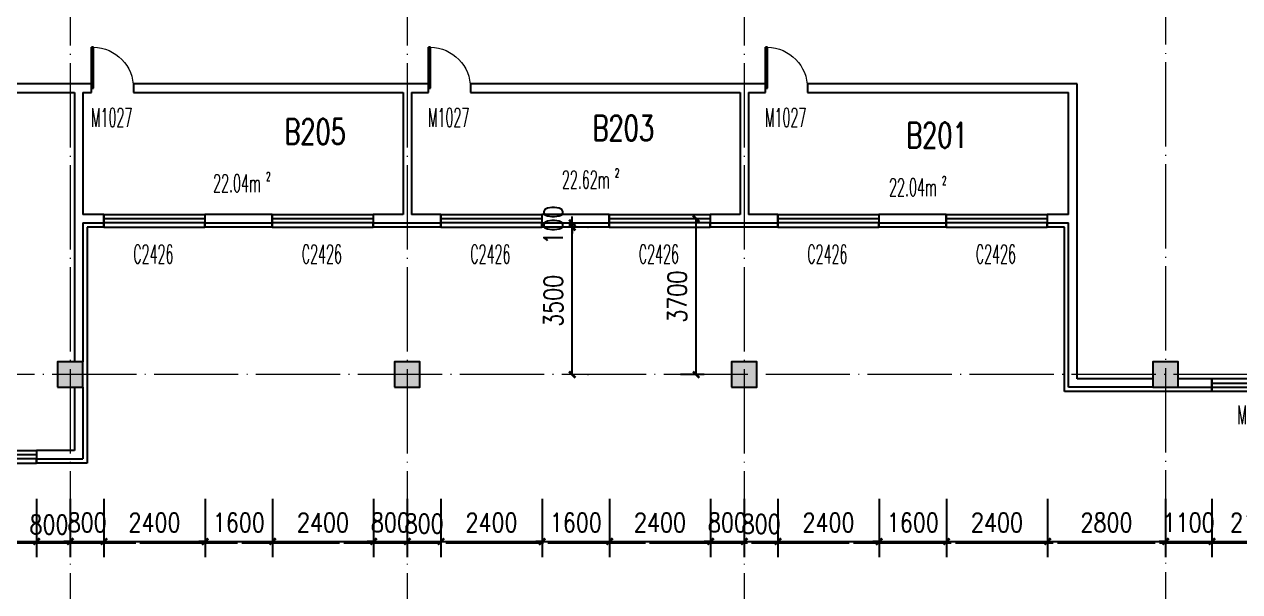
# Model space of a CAD drawing. Extents: x 1417642 to 3570900, y 124798 to 1191112.
# Drawn here: x 1547887 to 1576740, y 558619 to 572086 of the extents above; entities that cross this region are included whole.
import ezdxf

# ---------------------------------------------------------------- set-up
doc = ezdxf.new("R2010")
doc.units = 0
doc.header["$LTSCALE"] = 1000
doc.header["$MEASUREMENT"] = 0
doc.linetypes.add('DOTE', pattern=[2.42, 2, -0.2, 0.02, -0.2])
doc.layers.get('0').update_dxf_attribs({"linetype": 'CONTINUOUS'})
doc.layers.get('Defpoints').update_dxf_attribs({"linetype": 'CONTINUOUS'})
for name, color, linetype in [('COLUMN', 9, 'CONTINUOUS'), ('DOTE', 1, 'DOTE'), ('PUB_DIM', 3, 'CONTINUOUS'), ('PUB_HATCH', 8, 'CONTINUOUS'), ('PUB_TEXT', 40, 'CONTINUOUS'), ('SPACE', 7, 'CONTINUOUS'), ('SURFACE', 6, 'CONTINUOUS'), ('WALL', 4, 'CONTINUOUS'), ('WINDOW', 2, 'CONTINUOUS'), ('WINDOW_TEXT', 7, 'CONTINUOUS')]:
    doc.layers.add(name, color=color, linetype=linetype)
doc.styles.add('_TCH_SPACE', font='ROMANS', dxfattribs={"width": 0.7, "height": 5, "bigfont": 'Z'})
doc.styles.add('_TCH_WINDOW', font='ROMANS.shx', dxfattribs={"width": 0.7, "height": 400, "bigfont": 'Z.shx'})
doc.styles.add('DIM_FONT', font='SIMPLEX.shx', dxfattribs={"width": 0.8})
doc.styles.add('Z', font='ROMANS', dxfattribs={"width": 0.7, "bigfont": 'Z'})
doc.dimstyles.new('DIMN150', dxfattribs={"dimscale": 1.5, "dimtxt": 300, "dimasz": 100, "dimexe": 250, "dimexo": 300, "dimgap": 150, "dimtad": 1, "dimdec": 0, "dimzin": 0, "dimdsep": 46, "dimtxsty": 'DIM_FONT', "dimblk": 'ARCHTICK', "dimcen": 0.09, "dimdle": 1.5, "dimclrt": 7, "dimazin": 2, "dimtfac": 1, "dimtdec": 0, "dimtix": 1, "dimtmove": 2, "dimatfit": 3, "dimldrblk": 'ARCHTICK', "dimfxl": 1, "dimtolj": 1, "dimtzin": 0, "dimarcsym": 0})

# ---------------------------------------------------------------- blocks, each defined once
blk = doc.blocks.new('_ArchTick')
at = {"color": 0, "linetype": 'ByBlock', "const_width": 0.4}
blk.add_lwpolyline([(-0.5, -0.5), (0.5, 0.5)], dxfattribs=at)
blk = doc.blocks.new('*D2457')
at = {"layer": 'Defpoints', "color": 0}
for p in [(1560818, 567371), (1560818, 567271), (1560895, 567371)]:
    blk.add_point(p, dxfattribs=at)
at = {"layer": 'PUB_DIM', "color": 0, "lineweight": -2}
for p, q in [((1560895, 567371), (1560895, 567521)), ((1560895, 567271), (1560895, 567371)), ((1560895, 567271), (1560895, 567121)), ((1561268, 567371), (1561270, 567371)), ((1561268, 567271), (1561270, 567271))]:
    blk.add_line(p, q, dxfattribs=at)
at = {"layer": 'PUB_DIM', "color": 0, "lineweight": -2, "xscale": 150, "yscale": 150, "zscale": 150}
for p, rotation in [((1560895, 567371), 270), ((1560895, 567271), 90)]:
    blk.add_blockref('_ArchTick', p, dxfattribs=dict(at, rotation=rotation))
at = {"layer": 'PUB_DIM', "color": 7, "insert": (1560445, 567321), "char_height": 450, "attachment_point": 5, "rotation": 90, "style": 'DIM_FONT'}
blk.add_mtext('\\A1;100', dxfattribs=at)
blk = doc.blocks.new('*D2458')
at = {"layer": 'Defpoints', "color": 0}
for p in [(1560818, 567271), (1560895, 567271), (1560818, 563771)]:
    blk.add_point(p, dxfattribs=at)
at = {"layer": 'PUB_DIM', "color": 0, "lineweight": -2}
for p, q in [((1560895, 563769), (1560895, 567273)), ((1561268, 567271), (1561270, 567271)), ((1561268, 563771), (1561270, 563771))]:
    blk.add_line(p, q, dxfattribs=at)
at = {"layer": 'PUB_DIM', "color": 0, "lineweight": -2, "xscale": 150, "yscale": 150, "zscale": 150}
for p, rotation in [((1560895, 567271), 90), ((1560895, 563771), 270)]:
    blk.add_blockref('_ArchTick', p, dxfattribs=dict(at, rotation=rotation))
at = {"layer": 'PUB_DIM', "color": 7, "insert": (1560445, 565521), "char_height": 450, "attachment_point": 5, "rotation": 90, "style": 'DIM_FONT'}
blk.add_mtext('\\A1;3500', dxfattribs=at)
blk = doc.blocks.new('*D2459')
at = {"layer": 'Defpoints', "color": 0}
for p in [(1563836, 567471), (1564473, 567471), (1564473, 563771)]:
    blk.add_point(p, dxfattribs=at)
at = {"layer": 'PUB_DIM', "color": 0, "lineweight": -2}
for p, q in [((1564023, 567471), (1563461, 567471)), ((1563836, 563769), (1563836, 567473)), ((1564023, 563771), (1563461, 563771))]:
    blk.add_line(p, q, dxfattribs=at)
at = {"layer": 'PUB_DIM', "color": 0, "lineweight": -2, "xscale": 150, "yscale": 150, "zscale": 150}
for p, rotation in [((1563836, 567471), 90), ((1563836, 563771), 270)]:
    blk.add_blockref('_ArchTick', p, dxfattribs=dict(at, rotation=rotation))
at = {"layer": 'PUB_DIM', "color": 7, "insert": (1563386, 565621), "char_height": 450, "attachment_point": 5, "rotation": 90, "style": 'DIM_FONT'}
blk.add_mtext('\\A1;3700', dxfattribs=at)
blk = doc.blocks.new('*D3208')
at = {"layer": 'Defpoints', "color": 0}
for p in [(1545779, 561071), (1548179, 561071), (1548179, 559811)]:
    blk.add_point(p, dxfattribs=at)
at = {"layer": 'PUB_DIM', "color": 0, "lineweight": -2}
for p, q in [((1545779, 560621), (1545779, 559436)), ((1548179, 560621), (1548179, 559436)), ((1545776, 559811), (1548181, 559811))]:
    blk.add_line(p, q, dxfattribs=at)
at = {"layer": 'PUB_DIM', "color": 0, "lineweight": -2, "xscale": 150, "yscale": 150, "zscale": 150, "rotation": 180}
blk.add_blockref('_ArchTick', (1545779, 559811), dxfattribs=at)
at = {"layer": 'PUB_DIM', "color": 0, "lineweight": -2, "xscale": 150, "yscale": 150, "zscale": 150}
blk.add_blockref('_ArchTick', (1548179, 559811), dxfattribs=at)
at = {"layer": 'PUB_DIM', "color": 7, "insert": (1546979, 560261), "char_height": 450, "attachment_point": 5, "style": 'DIM_FONT'}
blk.add_mtext('\\A1;2400', dxfattribs=at)
blk = doc.blocks.new('*D3209')
at = {"layer": 'Defpoints', "color": 0}
for p in [(1548179, 561273), (1548979, 561273), (1548979, 559811)]:
    blk.add_point(p, dxfattribs=at)
at = {"layer": 'PUB_DIM', "color": 0, "lineweight": -2}
for p, q in [((1548179, 560823), (1548179, 559436)), ((1548979, 560823), (1548979, 559436)), ((1548176, 559811), (1548981, 559811))]:
    blk.add_line(p, q, dxfattribs=at)
at = {"layer": 'PUB_DIM', "color": 0, "lineweight": -2, "xscale": 150, "yscale": 150, "zscale": 150, "rotation": 180}
blk.add_blockref('_ArchTick', (1548179, 559811), dxfattribs=at)
at = {"layer": 'PUB_DIM', "color": 0, "lineweight": -2, "xscale": 150, "yscale": 150, "zscale": 150}
blk.add_blockref('_ArchTick', (1548979, 559811), dxfattribs=at)
at = {"layer": 'PUB_DIM', "color": 7, "insert": (1548474, 560212), "char_height": 450, "attachment_point": 5, "style": 'DIM_FONT'}
blk.add_mtext('\\A1;800', dxfattribs=at)
blk = doc.blocks.new('*D3210')
at = {"layer": 'Defpoints', "color": 0}
for p in [(1548979, 561273), (1549779, 561273), (1549779, 559811)]:
    blk.add_point(p, dxfattribs=at)
at = {"layer": 'PUB_DIM', "color": 0, "lineweight": -2}
for p, q in [((1548979, 560823), (1548979, 559436)), ((1549779, 560823), (1549779, 559436)), ((1548979, 559811), (1548829, 559811)), ((1548979, 559811), (1549779, 559811)), ((1549779, 559811), (1549929, 559811))]:
    blk.add_line(p, q, dxfattribs=at)
at = {"layer": 'PUB_DIM', "color": 0, "lineweight": -2, "xscale": 150, "yscale": 150, "zscale": 150}
blk.add_blockref('_ArchTick', (1548979, 559811), dxfattribs=at)
at = {"layer": 'PUB_DIM', "color": 0, "lineweight": -2, "xscale": 150, "yscale": 150, "zscale": 150, "rotation": 180}
blk.add_blockref('_ArchTick', (1549779, 559811), dxfattribs=at)
at = {"layer": 'PUB_DIM', "color": 7, "insert": (1549379, 560261), "char_height": 450, "attachment_point": 5, "style": 'DIM_FONT'}
blk.add_mtext('\\A1;800', dxfattribs=at)
blk = doc.blocks.new('*D3211')
at = {"layer": 'Defpoints', "color": 0}
for p in [(1549779, 561273), (1552179, 561273), (1552179, 559811)]:
    blk.add_point(p, dxfattribs=at)
at = {"layer": 'PUB_DIM', "color": 0, "lineweight": -2}
for p, q in [((1549779, 560823), (1549779, 559436)), ((1552179, 560823), (1552179, 559436)), ((1549777, 559811), (1552181, 559811))]:
    blk.add_line(p, q, dxfattribs=at)
at = {"layer": 'PUB_DIM', "color": 0, "lineweight": -2, "xscale": 150, "yscale": 150, "zscale": 150, "rotation": 180}
blk.add_blockref('_ArchTick', (1549779, 559811), dxfattribs=at)
at = {"layer": 'PUB_DIM', "color": 0, "lineweight": -2, "xscale": 150, "yscale": 150, "zscale": 150}
blk.add_blockref('_ArchTick', (1552179, 559811), dxfattribs=at)
at = {"layer": 'PUB_DIM', "color": 7, "insert": (1550979, 560261), "char_height": 450, "attachment_point": 5, "style": 'DIM_FONT'}
blk.add_mtext('\\A1;2400', dxfattribs=at)
blk = doc.blocks.new('*D3212')
at = {"layer": 'Defpoints', "color": 0}
for p in [(1552179, 561273), (1553779, 561273), (1553779, 559811)]:
    blk.add_point(p, dxfattribs=at)
at = {"layer": 'PUB_DIM', "color": 0, "lineweight": -2}
for p, q in [((1552179, 560823), (1552179, 559436)), ((1553779, 560823), (1553779, 559436)), ((1552179, 559811), (1552029, 559811)), ((1552179, 559811), (1553779, 559811)), ((1553779, 559811), (1553929, 559811))]:
    blk.add_line(p, q, dxfattribs=at)
at = {"layer": 'PUB_DIM', "color": 0, "lineweight": -2, "xscale": 150, "yscale": 150, "zscale": 150}
blk.add_blockref('_ArchTick', (1552179, 559811), dxfattribs=at)
at = {"layer": 'PUB_DIM', "color": 0, "lineweight": -2, "xscale": 150, "yscale": 150, "zscale": 150, "rotation": 180}
blk.add_blockref('_ArchTick', (1553779, 559811), dxfattribs=at)
at = {"layer": 'PUB_DIM', "color": 7, "insert": (1552979, 560261), "char_height": 450, "attachment_point": 5, "style": 'DIM_FONT'}
blk.add_mtext('\\A1;1600', dxfattribs=at)
blk = doc.blocks.new('*D3213')
at = {"layer": 'Defpoints', "color": 0}
for p in [(1553779, 561273), (1556179, 561273), (1556179, 559811)]:
    blk.add_point(p, dxfattribs=at)
at = {"layer": 'PUB_DIM', "color": 0, "lineweight": -2}
for p, q in [((1553779, 560823), (1553779, 559436)), ((1556179, 560823), (1556179, 559436)), ((1553777, 559811), (1556181, 559811))]:
    blk.add_line(p, q, dxfattribs=at)
at = {"layer": 'PUB_DIM', "color": 0, "lineweight": -2, "xscale": 150, "yscale": 150, "zscale": 150, "rotation": 180}
blk.add_blockref('_ArchTick', (1553779, 559811), dxfattribs=at)
at = {"layer": 'PUB_DIM', "color": 0, "lineweight": -2, "xscale": 150, "yscale": 150, "zscale": 150}
blk.add_blockref('_ArchTick', (1556179, 559811), dxfattribs=at)
at = {"layer": 'PUB_DIM', "color": 7, "insert": (1554979, 560261), "char_height": 450, "attachment_point": 5, "style": 'DIM_FONT'}
blk.add_mtext('\\A1;2400', dxfattribs=at)
blk = doc.blocks.new('*D3214')
at = {"layer": 'Defpoints', "color": 0}
for p in [(1556179, 561273), (1556979, 561273), (1556979, 559811)]:
    blk.add_point(p, dxfattribs=at)
at = {"layer": 'PUB_DIM', "color": 0, "lineweight": -2}
for p, q in [((1556179, 560823), (1556179, 559436)), ((1556979, 560823), (1556979, 559436)), ((1556179, 559811), (1556029, 559811)), ((1556179, 559811), (1556979, 559811)), ((1556979, 559811), (1557129, 559811))]:
    blk.add_line(p, q, dxfattribs=at)
at = {"layer": 'PUB_DIM', "color": 0, "lineweight": -2, "xscale": 150, "yscale": 150, "zscale": 150}
blk.add_blockref('_ArchTick', (1556179, 559811), dxfattribs=at)
at = {"layer": 'PUB_DIM', "color": 0, "lineweight": -2, "xscale": 150, "yscale": 150, "zscale": 150, "rotation": 180}
blk.add_blockref('_ArchTick', (1556979, 559811), dxfattribs=at)
at = {"layer": 'PUB_DIM', "color": 7, "insert": (1556579, 560261), "char_height": 450, "attachment_point": 5, "style": 'DIM_FONT'}
blk.add_mtext('\\A1;800', dxfattribs=at)
blk = doc.blocks.new('*D3215')
at = {"layer": 'Defpoints', "color": 0}
for p in [(1556979, 561273), (1557779, 561273), (1557779, 559811)]:
    blk.add_point(p, dxfattribs=at)
at = {"layer": 'PUB_DIM', "color": 0, "lineweight": -2}
for p, q in [((1556979, 560823), (1556979, 559436)), ((1557779, 560823), (1557779, 559436)), ((1556976, 559811), (1557781, 559811))]:
    blk.add_line(p, q, dxfattribs=at)
at = {"layer": 'PUB_DIM', "color": 0, "lineweight": -2, "xscale": 150, "yscale": 150, "zscale": 150, "rotation": 180}
blk.add_blockref('_ArchTick', (1556979, 559811), dxfattribs=at)
at = {"layer": 'PUB_DIM', "color": 0, "lineweight": -2, "xscale": 150, "yscale": 150, "zscale": 150}
blk.add_blockref('_ArchTick', (1557779, 559811), dxfattribs=at)
at = {"layer": 'PUB_DIM', "color": 7, "insert": (1557379, 560233), "char_height": 450, "attachment_point": 5, "style": 'DIM_FONT'}
blk.add_mtext('\\A1;800', dxfattribs=at)
blk = doc.blocks.new('*D3216')
at = {"layer": 'Defpoints', "color": 0}
for p in [(1557779, 561273), (1560179, 561273), (1560179, 559811)]:
    blk.add_point(p, dxfattribs=at)
at = {"layer": 'PUB_DIM', "color": 0, "lineweight": -2}
for p, q in [((1557779, 560823), (1557779, 559436)), ((1560179, 560823), (1560179, 559436)), ((1557777, 559811), (1560181, 559811))]:
    blk.add_line(p, q, dxfattribs=at)
at = {"layer": 'PUB_DIM', "color": 0, "lineweight": -2, "xscale": 150, "yscale": 150, "zscale": 150, "rotation": 180}
blk.add_blockref('_ArchTick', (1557779, 559811), dxfattribs=at)
at = {"layer": 'PUB_DIM', "color": 0, "lineweight": -2, "xscale": 150, "yscale": 150, "zscale": 150}
blk.add_blockref('_ArchTick', (1560179, 559811), dxfattribs=at)
at = {"layer": 'PUB_DIM', "color": 7, "insert": (1558979, 560261), "char_height": 450, "attachment_point": 5, "style": 'DIM_FONT'}
blk.add_mtext('\\A1;2400', dxfattribs=at)
blk = doc.blocks.new('*D3217')
at = {"layer": 'Defpoints', "color": 0}
for p in [(1560179, 561273), (1561779, 561273), (1561779, 559811)]:
    blk.add_point(p, dxfattribs=at)
at = {"layer": 'PUB_DIM', "color": 0, "lineweight": -2}
for p, q in [((1560179, 560823), (1560179, 559436)), ((1561779, 560823), (1561779, 559436)), ((1560179, 559811), (1560029, 559811)), ((1560179, 559811), (1561779, 559811)), ((1561779, 559811), (1561929, 559811))]:
    blk.add_line(p, q, dxfattribs=at)
at = {"layer": 'PUB_DIM', "color": 0, "lineweight": -2, "xscale": 150, "yscale": 150, "zscale": 150}
blk.add_blockref('_ArchTick', (1560179, 559811), dxfattribs=at)
at = {"layer": 'PUB_DIM', "color": 0, "lineweight": -2, "xscale": 150, "yscale": 150, "zscale": 150, "rotation": 180}
blk.add_blockref('_ArchTick', (1561779, 559811), dxfattribs=at)
at = {"layer": 'PUB_DIM', "color": 7, "insert": (1560979, 560261), "char_height": 450, "attachment_point": 5, "style": 'DIM_FONT'}
blk.add_mtext('\\A1;1600', dxfattribs=at)
blk = doc.blocks.new('*D3218')
at = {"layer": 'Defpoints', "color": 0}
for p in [(1561779, 561273), (1564179, 561273), (1564179, 559811)]:
    blk.add_point(p, dxfattribs=at)
at = {"layer": 'PUB_DIM', "color": 0, "lineweight": -2}
for p, q in [((1561779, 560823), (1561779, 559436)), ((1564179, 560823), (1564179, 559436)), ((1561777, 559811), (1564181, 559811))]:
    blk.add_line(p, q, dxfattribs=at)
at = {"layer": 'PUB_DIM', "color": 0, "lineweight": -2, "xscale": 150, "yscale": 150, "zscale": 150, "rotation": 180}
blk.add_blockref('_ArchTick', (1561779, 559811), dxfattribs=at)
at = {"layer": 'PUB_DIM', "color": 0, "lineweight": -2, "xscale": 150, "yscale": 150, "zscale": 150}
blk.add_blockref('_ArchTick', (1564179, 559811), dxfattribs=at)
at = {"layer": 'PUB_DIM', "color": 7, "insert": (1562979, 560261), "char_height": 450, "attachment_point": 5, "style": 'DIM_FONT'}
blk.add_mtext('\\A1;2400', dxfattribs=at)
blk = doc.blocks.new('*D3219')
at = {"layer": 'Defpoints', "color": 0}
for p in [(1564179, 561273), (1564979, 561273), (1564979, 559811)]:
    blk.add_point(p, dxfattribs=at)
at = {"layer": 'PUB_DIM', "color": 0, "lineweight": -2}
for p, q in [((1564179, 560823), (1564179, 559436)), ((1564979, 560823), (1564979, 559436)), ((1564179, 559811), (1564029, 559811)), ((1564179, 559811), (1564979, 559811)), ((1564979, 559811), (1565129, 559811))]:
    blk.add_line(p, q, dxfattribs=at)
at = {"layer": 'PUB_DIM', "color": 0, "lineweight": -2, "xscale": 150, "yscale": 150, "zscale": 150}
blk.add_blockref('_ArchTick', (1564179, 559811), dxfattribs=at)
at = {"layer": 'PUB_DIM', "color": 0, "lineweight": -2, "xscale": 150, "yscale": 150, "zscale": 150, "rotation": 180}
blk.add_blockref('_ArchTick', (1564979, 559811), dxfattribs=at)
at = {"layer": 'PUB_DIM', "color": 7, "insert": (1564579, 560261), "char_height": 450, "attachment_point": 5, "style": 'DIM_FONT'}
blk.add_mtext('\\A1;800', dxfattribs=at)
blk = doc.blocks.new('*D3220')
at = {"layer": 'Defpoints', "color": 0}
for p in [(1564979, 561273), (1565779, 561273), (1565779, 559811)]:
    blk.add_point(p, dxfattribs=at)
at = {"layer": 'PUB_DIM', "color": 0, "lineweight": -2}
for p, q in [((1564979, 560823), (1564979, 559436)), ((1565779, 560823), (1565779, 559436)), ((1564976, 559811), (1565781, 559811))]:
    blk.add_line(p, q, dxfattribs=at)
at = {"layer": 'PUB_DIM', "color": 0, "lineweight": -2, "xscale": 150, "yscale": 150, "zscale": 150, "rotation": 180}
blk.add_blockref('_ArchTick', (1564979, 559811), dxfattribs=at)
at = {"layer": 'PUB_DIM', "color": 0, "lineweight": -2, "xscale": 150, "yscale": 150, "zscale": 150}
blk.add_blockref('_ArchTick', (1565779, 559811), dxfattribs=at)
at = {"layer": 'PUB_DIM', "color": 7, "insert": (1565379, 560225), "char_height": 450, "attachment_point": 5, "style": 'DIM_FONT'}
blk.add_mtext('\\A1;800', dxfattribs=at)
blk = doc.blocks.new('*D3221')
at = {"layer": 'Defpoints', "color": 0}
for p in [(1565779, 561273), (1568179, 561273), (1568179, 559811)]:
    blk.add_point(p, dxfattribs=at)
at = {"layer": 'PUB_DIM', "color": 0, "lineweight": -2}
for p, q in [((1565779, 560823), (1565779, 559436)), ((1568179, 560823), (1568179, 559436)), ((1565777, 559811), (1568181, 559811))]:
    blk.add_line(p, q, dxfattribs=at)
at = {"layer": 'PUB_DIM', "color": 0, "lineweight": -2, "xscale": 150, "yscale": 150, "zscale": 150, "rotation": 180}
blk.add_blockref('_ArchTick', (1565779, 559811), dxfattribs=at)
at = {"layer": 'PUB_DIM', "color": 0, "lineweight": -2, "xscale": 150, "yscale": 150, "zscale": 150}
blk.add_blockref('_ArchTick', (1568179, 559811), dxfattribs=at)
at = {"layer": 'PUB_DIM', "color": 7, "insert": (1566979, 560261), "char_height": 450, "attachment_point": 5, "style": 'DIM_FONT'}
blk.add_mtext('\\A1;2400', dxfattribs=at)
blk = doc.blocks.new('*D3222')
at = {"layer": 'Defpoints', "color": 0}
for p in [(1568179, 561273), (1569779, 561273), (1569779, 559811)]:
    blk.add_point(p, dxfattribs=at)
at = {"layer": 'PUB_DIM', "color": 0, "lineweight": -2}
for p, q in [((1568179, 560823), (1568179, 559436)), ((1569779, 560823), (1569779, 559436)), ((1568179, 559811), (1568029, 559811)), ((1568179, 559811), (1569779, 559811)), ((1569779, 559811), (1569929, 559811))]:
    blk.add_line(p, q, dxfattribs=at)
at = {"layer": 'PUB_DIM', "color": 0, "lineweight": -2, "xscale": 150, "yscale": 150, "zscale": 150}
blk.add_blockref('_ArchTick', (1568179, 559811), dxfattribs=at)
at = {"layer": 'PUB_DIM', "color": 0, "lineweight": -2, "xscale": 150, "yscale": 150, "zscale": 150, "rotation": 180}
blk.add_blockref('_ArchTick', (1569779, 559811), dxfattribs=at)
at = {"layer": 'PUB_DIM', "color": 7, "insert": (1568979, 560261), "char_height": 450, "attachment_point": 5, "style": 'DIM_FONT'}
blk.add_mtext('\\A1;1600', dxfattribs=at)
blk = doc.blocks.new('*D3223')
at = {"layer": 'Defpoints', "color": 0}
for p in [(1569779, 561273), (1572179, 561273), (1572179, 559811)]:
    blk.add_point(p, dxfattribs=at)
at = {"layer": 'PUB_DIM', "color": 0, "lineweight": -2}
for p, q in [((1569779, 560823), (1569779, 559436)), ((1572179, 560823), (1572179, 559436)), ((1569777, 559811), (1572181, 559811))]:
    blk.add_line(p, q, dxfattribs=at)
at = {"layer": 'PUB_DIM', "color": 0, "lineweight": -2, "xscale": 150, "yscale": 150, "zscale": 150, "rotation": 180}
blk.add_blockref('_ArchTick', (1569779, 559811), dxfattribs=at)
at = {"layer": 'PUB_DIM', "color": 0, "lineweight": -2, "xscale": 150, "yscale": 150, "zscale": 150}
blk.add_blockref('_ArchTick', (1572179, 559811), dxfattribs=at)
at = {"layer": 'PUB_DIM', "color": 7, "insert": (1570979, 560261), "char_height": 450, "attachment_point": 5, "style": 'DIM_FONT'}
blk.add_mtext('\\A1;2400', dxfattribs=at)
blk = doc.blocks.new('*D3224')
at = {"layer": 'Defpoints', "color": 0}
for p in [(1572179, 561273), (1574979, 561273), (1574979, 559811)]:
    blk.add_point(p, dxfattribs=at)
at = {"layer": 'PUB_DIM', "color": 0, "lineweight": -2}
for p, q in [((1572179, 560823), (1572179, 559436)), ((1574979, 560823), (1574979, 559436)), ((1572177, 559811), (1574981, 559811))]:
    blk.add_line(p, q, dxfattribs=at)
at = {"layer": 'PUB_DIM', "color": 0, "lineweight": -2, "xscale": 150, "yscale": 150, "zscale": 150, "rotation": 180}
blk.add_blockref('_ArchTick', (1572179, 559811), dxfattribs=at)
at = {"layer": 'PUB_DIM', "color": 0, "lineweight": -2, "xscale": 150, "yscale": 150, "zscale": 150}
blk.add_blockref('_ArchTick', (1574979, 559811), dxfattribs=at)
at = {"layer": 'PUB_DIM', "color": 7, "insert": (1573579, 560261), "char_height": 450, "attachment_point": 5, "style": 'DIM_FONT'}
blk.add_mtext('\\A1;2800', dxfattribs=at)
blk = doc.blocks.new('*D3225')
at = {"layer": 'Defpoints', "color": 0}
for p in [(1574979, 561273), (1576079, 561273), (1576079, 559811)]:
    blk.add_point(p, dxfattribs=at)
at = {"layer": 'PUB_DIM', "color": 0, "lineweight": -2}
for p, q in [((1574979, 560823), (1574979, 559436)), ((1576079, 560823), (1576079, 559436)), ((1574979, 559811), (1574829, 559811)), ((1574979, 559811), (1576079, 559811)), ((1576079, 559811), (1576229, 559811))]:
    blk.add_line(p, q, dxfattribs=at)
at = {"layer": 'PUB_DIM', "color": 0, "lineweight": -2, "xscale": 150, "yscale": 150, "zscale": 150}
blk.add_blockref('_ArchTick', (1574979, 559811), dxfattribs=at)
at = {"layer": 'PUB_DIM', "color": 0, "lineweight": -2, "xscale": 150, "yscale": 150, "zscale": 150, "rotation": 180}
blk.add_blockref('_ArchTick', (1576079, 559811), dxfattribs=at)
at = {"layer": 'PUB_DIM', "color": 7, "insert": (1575529, 560261), "char_height": 450, "attachment_point": 5, "style": 'DIM_FONT'}
blk.add_mtext('\\A1;1100', dxfattribs=at)
blk = doc.blocks.new('*D3226')
at = {"layer": 'Defpoints', "color": 0}
for p in [(1576079, 561273), (1578179, 561273), (1578179, 559811)]:
    blk.add_point(p, dxfattribs=at)
at = {"layer": 'PUB_DIM', "color": 0, "lineweight": -2}
for p, q in [((1576079, 560823), (1576079, 559436)), ((1578179, 560823), (1578179, 559436)), ((1576076, 559811), (1578181, 559811))]:
    blk.add_line(p, q, dxfattribs=at)
at = {"layer": 'PUB_DIM', "color": 0, "lineweight": -2, "xscale": 150, "yscale": 150, "zscale": 150, "rotation": 180}
blk.add_blockref('_ArchTick', (1576079, 559811), dxfattribs=at)
at = {"layer": 'PUB_DIM', "color": 0, "lineweight": -2, "xscale": 150, "yscale": 150, "zscale": 150}
blk.add_blockref('_ArchTick', (1578179, 559811), dxfattribs=at)
at = {"layer": 'PUB_DIM', "color": 7, "insert": (1577129, 560261), "char_height": 450, "attachment_point": 5, "style": 'DIM_FONT'}
blk.add_mtext('\\A1;2100', dxfattribs=at)
blk = doc.blocks.new('_FZH')
blk.add_lwpolyline([(-0.5, -0.5), (0.5, -0.5), (0.5, 0.5), (-0.5, 0.5)], close=True)
at = {"layer": 'PUB_HATCH'}
blk.add_solid([(-0.5, -0.5), (0.5, -0.5), (-0.5, 0.5), (0.5, 0.5)], dxfattribs=at)
blk = doc.blocks.new('$TCHSYS$WIN2D')
for p, q in [((-0.5, 0.5), (0.5, 0.5)), ((-0.5, 0.5), (-0.5, -0.5)), ((0.5, 0.5), (0.5, -0.5)), ((0.5, 0.167), (-0.5, 0.167)), ((0.5, -0.167), (-0.5, -0.167)), ((-0.5, -0.5), (0.5, -0.5))]:
    blk.add_line(p, q)
blk = doc.blocks.new('$DorLib2D$00000001')
for p, q in [((0.45, 0.975), (0.5, 0.975)), ((0.45, 0), (0.45, 0.975)), ((0.5, 0), (0.5, 0.975)), ((0.5, 0), (0.45, 0))]:
    blk.add_line(p, q)
at = {"lineweight": 13}
blk.add_arc((0.475, 0), 0.975, 91.4693, 180, dxfattribs=at)

msp = doc.modelspace()

# ---------------------------------------------------------------- linework, layer by layer
at = {"layer": 'DOTE', "lineweight": 0}
for p in [(1432052.3, 559770.9, 0), (1463831.4, 559770.9, 0)]:
    msp.add_line(p, (1590577.2, 559770.9, 0), dxfattribs=at)
at = {"layer": 'DOTE', "lineweight": 0, "elevation": 0}
for points in [[(1548978.7, 626822.2), (1548978.7, 515570.4)], [(1556978.7, 626822.2), (1556978.7, 515570.4)], [(1564978.7, 626822.2), (1564978.7, 515570.4)], [(1574978.7, 626844.4), (1574978.7, 515570.4)], [(1596527.1, 563770.9), (1501378.7, 563770.9)]]:
    msp.add_lwpolyline(points, dxfattribs=at)
at = {"layer": 'SURFACE'}
for p, q in [((1549378.7, 567271), (1549378.7, 563771)), ((1549772.7, 567271), (1549378.7, 567271)), ((1549772.7, 567271), (1549772.7, 567371)), ((1552172.7, 567271), (1552172.7, 567371)), ((1553772.7, 567271), (1552172.7, 567271)), ((1553772.7, 567271), (1553772.7, 567371)), ((1556172.7, 567271), (1556172.7, 567371)), ((1556978.7, 567271), (1556172.7, 567271)), ((1557772.7, 567271), (1556978.7, 567271)), ((1557772.7, 567271), (1557772.7, 567371)), ((1560172.7, 567271), (1560172.7, 567371)), ((1561772.7, 567271), (1560172.7, 567271)), ((1561772.7, 567271), (1561772.7, 567371)), ((1564172.7, 567271), (1564172.7, 567371)), ((1564978.7, 567271), (1564172.7, 567271)), ((1565772.7, 567271), (1564978.7, 567271)), ((1565772.7, 567271), (1565772.7, 567371)), ((1568172.7, 567271), (1568172.7, 567371)), ((1569772.7, 567271), (1568172.7, 567271)), ((1569772.7, 567271), (1569772.7, 567371)), ((1572172.7, 567271), (1572172.7, 567371)), ((1572578.7, 567271), (1572172.7, 567271)), ((1572578.7, 563371), (1572578.7, 567271)), ((1549378.7, 563771), (1549378.7, 561671)), ((1574978.7, 563371), (1572578.7, 563371)), ((1576078.7, 563371), (1574978.7, 563371)), ((1576078.7, 563371), (1576078.7, 563471)), ((1548178.7, 561671), (1548178.7, 561771)), ((1549378.7, 561671), (1548178.7, 561671))]:
    msp.add_line(p, q, dxfattribs=at)
at = {"layer": 'WALL'}
for p, q in [((1549178.7, 570671), (1543478.7, 570671)), ((1543478.7, 570471), (1549078.7, 570471)), ((1549078.7, 570471), (1549078.7, 567471)), ((1549478.8, 570671), (1549178.7, 570671)), ((1549278.7, 570471), (1549278.7, 567571)), ((1549278.7, 570471), (1549478.8, 570471)), ((1549478.8, 570471), (1549478.8, 570671)), ((1556978.7, 570671), (1550478.8, 570671)), ((1550478.8, 570671), (1550478.8, 570471)), ((1550478.8, 570471), (1556878.7, 570471)), ((1556878.7, 570471), (1556878.7, 567571)), ((1557478.8, 570671), (1556978.7, 570671)), ((1557078.7, 570471), (1557078.7, 567571)), ((1557078.7, 570471), (1557478.8, 570471)), ((1557478.8, 570471), (1557478.8, 570671)), ((1564978.7, 570671), (1558478.8, 570671)), ((1558478.8, 570671), (1558478.8, 570471)), ((1558478.8, 570471), (1564878.7, 570471)), ((1564878.7, 570471), (1564878.7, 567571)), ((1565478.8, 570671), (1564978.7, 570671)), ((1565078.7, 570471), (1565078.7, 567571)), ((1565078.7, 570471), (1565478.8, 570471)), ((1565478.8, 570471), (1565478.8, 570671)), ((1572878.7, 570671), (1566478.8, 570671)), ((1566478.8, 570671), (1566478.8, 570471)), ((1566478.8, 570471), (1572678.7, 570471)), ((1572678.7, 567571), (1572678.7, 570471)), ((1572878.7, 567471), (1572878.7, 570671)), ((1549772.7, 567571), (1549278.7, 567571)), ((1549772.7, 567371), (1549772.7, 567571)), ((1553772.7, 567571), (1552172.7, 567571)), ((1552172.7, 567571), (1552172.7, 567371)), ((1553772.7, 567371), (1553772.7, 567571)), ((1556878.7, 567571), (1556172.7, 567571)), ((1556172.7, 567571), (1556172.7, 567371)), ((1557772.7, 567571), (1557078.7, 567571)), ((1557772.7, 567371), (1557772.7, 567571)), ((1561772.7, 567571), (1560172.7, 567571)), ((1560172.7, 567571), (1560172.7, 567371)), ((1561772.7, 567371), (1561772.7, 567571)), ((1564878.7, 567571), (1564172.7, 567571)), ((1564172.7, 567571), (1564172.7, 567371)), ((1565772.7, 567571), (1565078.7, 567571)), ((1565772.7, 567371), (1565772.7, 567571)), ((1569772.7, 567571), (1568172.7, 567571)), ((1568172.7, 567571), (1568172.7, 567371)), ((1569772.7, 567371), (1569772.7, 567571)), ((1572678.7, 567571), (1572172.7, 567571)), ((1572172.7, 567571), (1572172.7, 567371)), ((1549078.7, 567471), (1549078.7, 564071)), ((1549278.7, 567371), (1549278.7, 564071)), ((1549278.7, 567371), (1549772.7, 567371)), ((1552172.7, 567371), (1553772.7, 567371)), ((1556172.7, 567371), (1556978.7, 567371)), ((1556978.7, 567371), (1557772.7, 567371)), ((1560172.7, 567371), (1561772.7, 567371)), ((1564172.7, 567371), (1564978.7, 567371)), ((1564978.7, 567371), (1565772.7, 567371)), ((1568172.7, 567371), (1569772.7, 567371)), ((1572172.7, 567371), (1572678.7, 567371)), ((1572678.7, 563471), (1572678.7, 567371)), ((1572878.7, 563671), (1572878.7, 567471)), ((1574678.7, 563671), (1572878.7, 563671)), ((1576078.7, 563671), (1575278.7, 563671)), ((1576078.7, 563471), (1576078.7, 563671)), ((1549078.7, 563471), (1549078.7, 561971)), ((1549278.7, 563471), (1549278.7, 561771)), ((1574678.7, 563471), (1572678.7, 563471)), ((1575278.7, 563471), (1576078.7, 563471)), ((1549078.7, 561971), (1548178.7, 561971)), ((1548178.7, 561971), (1548178.7, 561771)), ((1548178.7, 561771), (1549278.7, 561771))]:
    msp.add_line(p, q, dxfattribs=at)

# ---------------------------------------------------------------- block references
at = {"layer": 'COLUMN', "lineweight": 0, "xscale": 600, "yscale": 600, "zscale": 600}
for p in [(1548978.7, 563771, 0), (1556978.7, 563771, 0), (1564978.7, 563771, 0), (1574978.7, 563771, 0)]:
    msp.add_blockref('_FZH', p, dxfattribs=at)
at = {"layer": 'WINDOW', "lineweight": 0}
ref = msp.add_blockref('$DorLib2D$00000001', (1549978.8, 570571), dxfattribs=dict(at, xscale=1000, yscale=-1000, zscale=1000, rotation=180.0000000000043))
ref.add_attrib('A', 'M1027', (1549469.6, 569652), dxfattribs={"layer": 'WINDOW_TEXT', "lineweight": 0, "height": 446.25, "style": '_TCH_WINDOW', "width": 0.494118})
ref = msp.add_blockref('$DorLib2D$00000001', (1557978.8, 570571), dxfattribs=dict(at, xscale=1000, yscale=-1000, zscale=1000, rotation=180.0000000000041))
ref.add_attrib('A', 'M1027', (1557469.6, 569652), dxfattribs={"layer": 'WINDOW_TEXT', "lineweight": 0, "height": 446.25, "style": '_TCH_WINDOW', "width": 0.494118})
ref = msp.add_blockref('$DorLib2D$00000001', (1565978.8, 570571), dxfattribs=dict(at, xscale=1000, yscale=-1000, zscale=1000, rotation=180.0000000000052))
ref.add_attrib('A', 'M1027', (1565469.6, 569652), dxfattribs={"layer": 'WINDOW_TEXT', "lineweight": 0, "height": 446.25, "style": '_TCH_WINDOW', "width": 0.494118})
at = {"layer": 'WINDOW', "color": 2}
ref = msp.add_blockref('$TCHSYS$WIN2D', (1550972.7, 567421), dxfattribs=dict(at, xscale=-2400, yscale=-300, zscale=-2400, rotation=180))
ref.add_attrib('A', 'C2426', (1550473.9, 566408), dxfattribs={"layer": 'WINDOW_TEXT', "color": 2, "height": 446.25, "style": '_TCH_WINDOW', "width": 0.494118})
ref = msp.add_blockref('$TCHSYS$WIN2D', (1554972.7, 567421), dxfattribs=dict(at, xscale=-2400, yscale=-300, zscale=-2400, rotation=180))
ref.add_attrib('A', 'C2426', (1554473.9, 566408), dxfattribs={"layer": 'WINDOW_TEXT', "color": 2, "height": 446.25, "style": '_TCH_WINDOW', "width": 0.494118})
ref = msp.add_blockref('$TCHSYS$WIN2D', (1558972.7, 567421), dxfattribs=dict(at, xscale=-2400, yscale=-300, zscale=-2400, rotation=180))
ref.add_attrib('A', 'C2426', (1558473.9, 566408), dxfattribs={"layer": 'WINDOW_TEXT', "color": 2, "height": 446.25, "style": '_TCH_WINDOW', "width": 0.494118})
ref = msp.add_blockref('$TCHSYS$WIN2D', (1562972.7, 567421), dxfattribs=dict(at, xscale=-2400, yscale=-300, zscale=-2400, rotation=180))
ref.add_attrib('A', 'C2426', (1562473.9, 566408), dxfattribs={"layer": 'WINDOW_TEXT', "color": 2, "height": 446.25, "style": '_TCH_WINDOW', "width": 0.494118})
ref = msp.add_blockref('$TCHSYS$WIN2D', (1566972.7, 567421), dxfattribs=dict(at, xscale=-2400, yscale=-300, zscale=-2400, rotation=180))
ref.add_attrib('A', 'C2426', (1566473.9, 566408), dxfattribs={"layer": 'WINDOW_TEXT', "color": 2, "height": 446.25, "style": '_TCH_WINDOW', "width": 0.494118})
ref = msp.add_blockref('$TCHSYS$WIN2D', (1570972.7, 567421), dxfattribs=dict(at, xscale=-2400, yscale=-300, zscale=-2400, rotation=180))
ref.add_attrib('A', 'C2426', (1570473.9, 566408), dxfattribs={"layer": 'WINDOW_TEXT', "color": 2, "height": 446.25, "style": '_TCH_WINDOW', "width": 0.494118})
ref = msp.add_blockref('$TCHSYS$WIN2D', (1577128.7, 563521), dxfattribs=dict(at, xscale=2100, yscale=-300, zscale=2100, rotation=180))
ref.add_attrib('A', 'MQ-5', (1576682.4, 562592.7), dxfattribs={"layer": 'WINDOW_TEXT', "color": 2, "height": 446.25, "style": '_TCH_WINDOW', "width": 0.494118})
ref = msp.add_blockref('$TCHSYS$WIN2D', (1546978.7, 561821), dxfattribs=dict(at, xscale=-2400, yscale=-300, zscale=-2400, rotation=180.0000000000041))
ref.add_attrib('A', 'C2420', (1546479.9, 560881.9), dxfattribs={"layer": 'WINDOW_TEXT', "color": 2, "height": 446.25, "style": '_TCH_WINDOW', "width": 0.494118})

# ---------------------------------------------------------------- texts
at = {"layer": 'PUB_TEXT', "color": 1, "lineweight": 60, "style": 'Z', "width": 0.7}
for s, p in [('B205', (1554061.4, 569239.6)), ('B203', (1561378.5, 569324.7)), ('B201', (1568823.3, 569154.6))]:
    msp.add_text(s, height=600, dxfattribs=at).set_placement(p)
at = {"layer": 'SPACE', "style": '_TCH_SPACE', "width": 0.525}
for s, height, p in [('22.04m', 420, (1552369.9, 568104.7, 0)), ('2', 210, (1553629.9, 568367.2, 0)), ('22.62m', 420, (1560649.4, 568191.8, 0)), ('2', 210, (1561909.4, 568454.3, 0)), ('22.04m', 420, (1568415.9, 568010.3, 0)), ('2', 210, (1569675.9, 568272.8, 0))]:
    msp.add_text(s, height=height, dxfattribs=at).set_placement(p)

# ---------------------------------------------------------------- dimensions: what is measured, and where the dimension line sits
at = {"layer": 'PUB_DIM'}
for p1, p2, distance, picture, middle in [((1560817.8, 567271), (1560817.8, 567371), -77.3, '*D2457', (1560445.1, 567321)), ((1564472.6, 563770.9), (1564472.6, 567471), 636.7, '*D2459', (1563385.9, 565620.9)), ((1560817.8, 563770.9), (1560817.8, 567271), -77.3, '*D2458', (1560445.1, 565520.9)), ((1548978.7, 561273.4), (1549779.1, 561273.4), -1462.5, '*D3210', (1549378.9, 560260.9)), ((1549779.1, 561273.4), (1552179.1, 561273.4), -1462.5, '*D3211', (1550979.1, 560260.9)), ((1552179.1, 561273.4), (1553779.1, 561273.4), -1462.5, '*D3212', (1552979.1, 560260.9)), ((1553779.1, 561273.4), (1556179.1, 561273.4), -1462.5, '*D3213', (1554979.1, 560260.9)), ((1556179.1, 561273.4), (1556978.7, 561273.4), -1462.5, '*D3214', (1556578.9, 560260.9)), ((1557779.1, 561273.4), (1560179.1, 561273.4), -1462.5, '*D3216', (1558979.1, 560260.9)), ((1560179.1, 561273.4), (1561779.1, 561273.4), -1462.5, '*D3217', (1560979.1, 560260.9)), ((1561779.1, 561273.4), (1564179.1, 561273.4), -1462.5, '*D3218', (1562979.1, 560260.9)), ((1564179.1, 561273.4), (1564978.7, 561273.4), -1462.5, '*D3219', (1564578.9, 560260.9)), ((1565779.1, 561273.4), (1568179.1, 561273.4), -1462.5, '*D3221', (1566979.1, 560260.9)), ((1568179.1, 561273.4), (1569779.1, 561273.4), -1462.5, '*D3222', (1568979.1, 560260.9)), ((1569779.1, 561273.4), (1572179.1, 561273.4), -1462.5, '*D3223', (1570979.1, 560260.9)), ((1572179.1, 561273.4), (1574978.7, 561273.4), -1462.5, '*D3224', (1573578.9, 560260.9)), ((1574978.7, 561273.4), (1576078.7, 561273.4), -1462.5, '*D3225', (1575528.7, 560260.9)), ((1576078.7, 561273.4), (1578178.7, 561273.4), -1462.5, '*D3226', (1577128.7, 560260.9)), ((1545778.7, 561070.9), (1548178.7, 561070.9), -1260, '*D3208', (1546978.7, 560260.9))]:
    dim = msp.add_aligned_dim(p1=p1, p2=p2, distance=distance, dimstyle='DIMN150', dxfattribs=at)
    dim.commit()
    dim.dimension.update_dxf_attribs({"geometry": picture, "text_midpoint": middle})
for base, p1, p2, picture, middle in [((1548978.7, 559810.9), (1548178.7, 561273.4), (1548978.7, 561273.4), '*D3209', (1548474.1, 560212.4)), ((1557779.1, 559810.9), (1556978.7, 561273.4), (1557779.1, 561273.4), '*D3215', (1557378.9, 560232.7)), ((1565779.1, 559810.9), (1564978.7, 561273.4), (1565779.1, 561273.4), '*D3220', (1565378.9, 560224.8))]:
    dim = msp.add_linear_dim(base=base, p1=p1, p2=p2, angle=0.00005, dimstyle='DIMN150', dxfattribs=at)
    dim.commit()
    dim.dimension.update_dxf_attribs({"geometry": picture, "text_midpoint": middle, "dimtype": 129})

doc.saveas('drawing.dxf')
